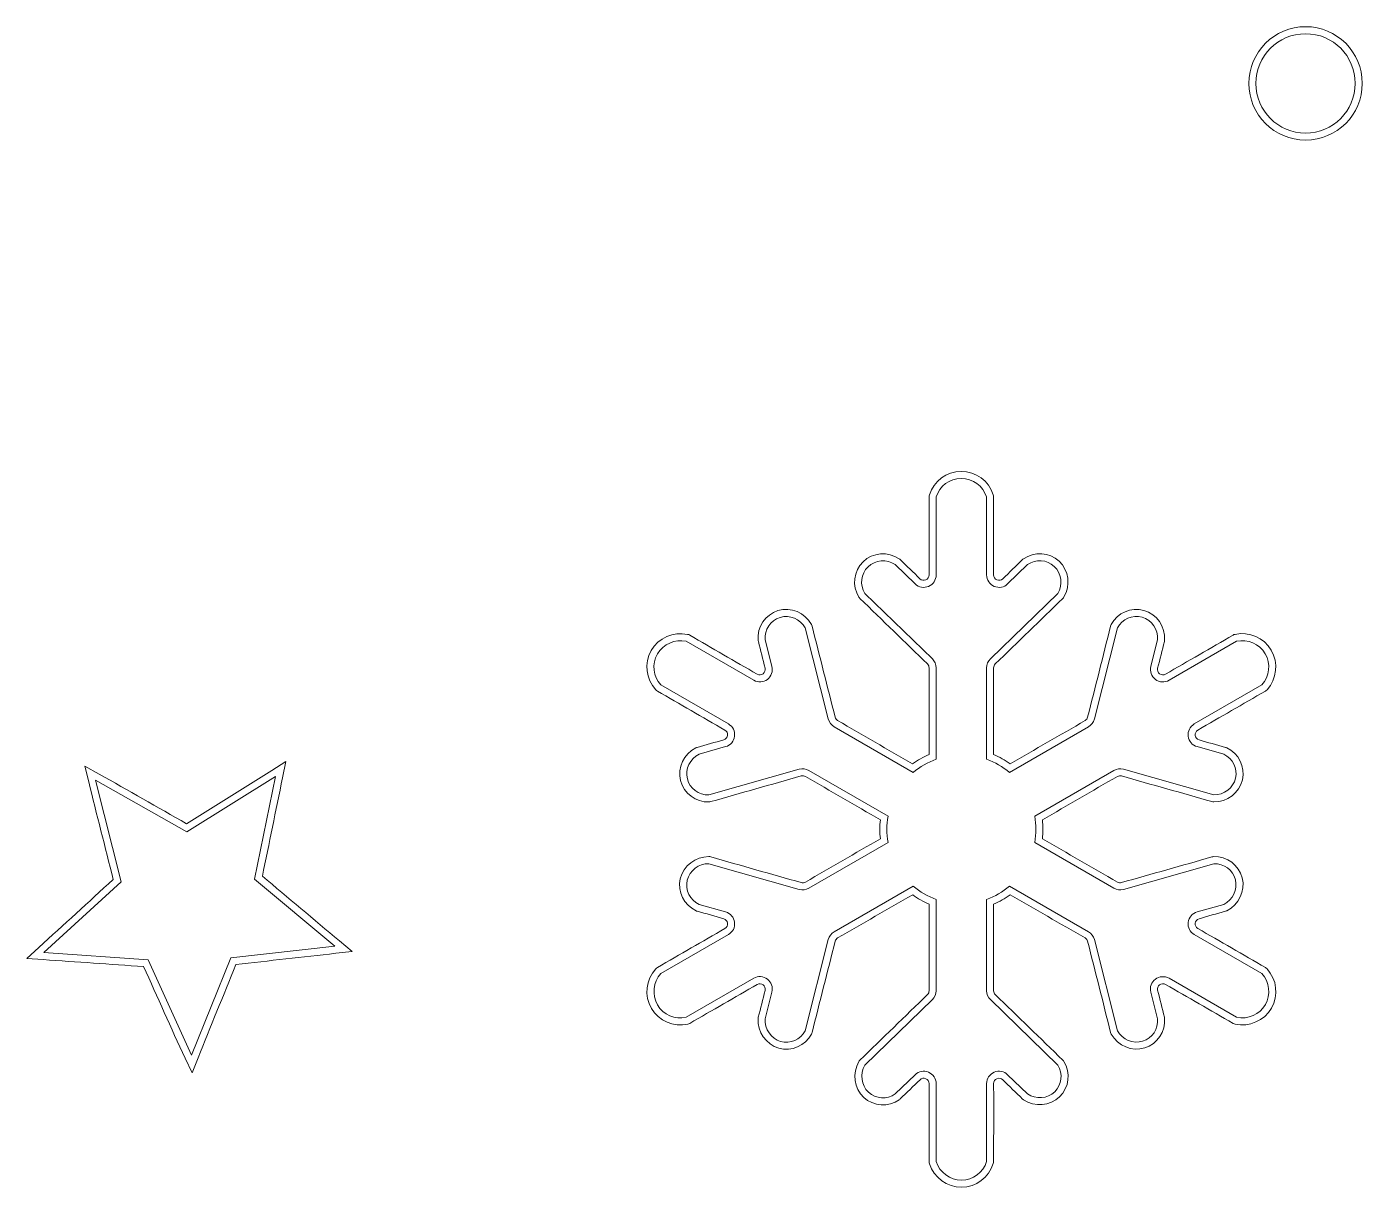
# Model space of a CAD drawing. Header units: centimetres. Extents: x -6.8 to 6.8, y -12 to 12.
# Drawn here: x -4.112 to -1.555, y -3.323 to -1.101 of the extents above; entities that cross this region are included whole.
import ezdxf

# ---------------------------------------------------------------- set-up
doc = ezdxf.new("R2010")
doc.units = ezdxf.units.CM
doc.header["$MEASUREMENT"] = 0
doc.layers.add('layer 1', color=7, linetype='Continuous')

msp = doc.modelspace()

# ---------------------------------------------------------------- linework, layer by layer
at = {"layer": 'layer 1', "color": 250, "lineweight": 9}
for points, knots in [([(-1.55514, -1.20949), (-1.55514, -1.26944), (-1.60377, -1.31807), (-1.66372, -1.31807), (-1.66372, -1.31807), (-1.72369, -1.31807), (-1.7723, -1.26944), (-1.7723, -1.20949), (-1.7723, -1.20949), (-1.7723, -1.14952), (-1.72369, -1.10091), (-1.66372, -1.10091), (-1.66372, -1.10091), (-1.60376, -1.10091), (-1.55514, -1.14952), (-1.55514, -1.20949)], [0, 0, 0, 0, 0.2, 0.2, 0.2, 0.2, 0.4, 0.4, 0.4, 0.4, 0.6, 0.6, 0.6, 0.6, 1, 1, 1, 1]), ([(-2.41595, -2.51258), (-2.40621, -2.50532), (-2.39565, -2.49923), (-2.3845, -2.49442), (-2.3845, -2.49442), (-2.3845, -2.43914), (-2.3845, -2.38385), (-2.3845, -2.32857), (-2.3845, -2.32857), (-2.3845, -2.3258), (-2.38561, -2.32316), (-2.38761, -2.32122), (-2.38761, -2.32122), (-2.43073, -2.27947), (-2.4738, -2.23762), (-2.51682, -2.19573), (-2.51682, -2.19573), (-2.51682, -2.19573), (-2.51797, -2.19461), (-2.51797, -2.19461), (-2.51797, -2.19461), (-2.51797, -2.19461), (-2.51882, -2.19324), (-2.51882, -2.19324), (-2.51882, -2.19324), (-2.53245, -2.17159), (-2.52912, -2.14333), (-2.51081, -2.12545), (-2.51081, -2.12545), (-2.49247, -2.10753), (-2.46313, -2.10561), (-2.44192, -2.11963), (-2.44192, -2.11963), (-2.44192, -2.11963), (-2.44077, -2.12037), (-2.44077, -2.12037), (-2.44077, -2.12037), (-2.44077, -2.12037), (-2.4399, -2.12124), (-2.4399, -2.12124), (-2.4399, -2.12124), (-2.42725, -2.1336), (-2.41426, -2.1458), (-2.40194, -2.15812), (-2.40194, -2.15812), (-2.39899, -2.16097), (-2.39455, -2.16181), (-2.39076, -2.16019), (-2.39076, -2.16019), (-2.38698, -2.15855), (-2.38449, -2.15498), (-2.3845, -2.15084), (-2.3845, -2.15084), (-2.38471, -2.10107), (-2.3845, -2.05126), (-2.3845, -2.00148), (-2.3845, -2.00148), (-2.3845, -2.00148), (-2.3845, -1.99943), (-2.3845, -1.99943), (-2.3845, -1.99943), (-2.3845, -1.99943), (-2.3839, -1.99747), (-2.3839, -1.99747), (-2.3839, -1.99747), (-2.37561, -1.97082), (-2.35103, -1.95257), (-2.32311, -1.95239), (-2.32311, -1.95239), (-2.29513, -1.95222), (-2.27014, -1.9708), (-2.26156, -1.99732), (-2.26156, -1.99732), (-2.26156, -1.99732), (-2.2609, -1.99935), (-2.2609, -1.99935), (-2.2609, -1.99935), (-2.2609, -1.99935), (-2.2609, -2.00148), (-2.2609, -2.00148), (-2.2609, -2.00148), (-2.2609, -2.05124), (-2.26098, -2.101), (-2.2609, -2.15073), (-2.2609, -2.15073), (-2.26088, -2.15488), (-2.25838, -2.15859), (-2.25456, -2.1602), (-2.25456, -2.1602), (-2.25078, -2.16178), (-2.24646, -2.16108), (-2.24351, -2.15819), (-2.24351, -2.15819), (-2.23089, -2.14583), (-2.21818, -2.13364), (-2.20554, -2.12129), (-2.20554, -2.12129), (-2.20554, -2.12129), (-2.20477, -2.12051), (-2.20477, -2.12051), (-2.20477, -2.12051), (-2.20477, -2.12051), (-2.20381, -2.11985), (-2.20381, -2.11985), (-2.20381, -2.11985), (-2.18295, -2.1052), (-2.15439, -2.1071), (-2.13568, -2.1244), (-2.13568, -2.1244), (-2.11681, -2.14184), (-2.11341, -2.17097), (-2.12636, -2.19292), (-2.12636, -2.19292), (-2.12636, -2.19292), (-2.12728, -2.19447), (-2.12728, -2.19447), (-2.12728, -2.19447), (-2.12728, -2.19447), (-2.12856, -2.19573), (-2.12856, -2.19573), (-2.12856, -2.19573), (-2.17159, -2.23762), (-2.21471, -2.27939), (-2.25778, -2.32121), (-2.25778, -2.32121), (-2.25978, -2.32314), (-2.2609, -2.3258), (-2.2609, -2.32857), (-2.2609, -2.32857), (-2.2609, -2.38385), (-2.2609, -2.43914), (-2.2609, -2.49442), (-2.2609, -2.49442), (-2.24974, -2.49923), (-2.23919, -2.50532), (-2.22944, -2.51258), (-2.22944, -2.51258), (-2.18157, -2.48493), (-2.13371, -2.45725), (-2.08581, -2.42965), (-2.08581, -2.42965), (-2.0834, -2.42826), (-2.08169, -2.42599), (-2.08101, -2.4233), (-2.08101, -2.4233), (-2.0664, -2.36507), (-2.05156, -2.30691), (-2.03695, -2.24868), (-2.03695, -2.24868), (-2.03695, -2.24868), (-2.03656, -2.2471), (-2.03656, -2.2471), (-2.03656, -2.2471), (-2.03656, -2.2471), (-2.03579, -2.24566), (-2.03579, -2.24566), (-2.03579, -2.24566), (-2.02384, -2.22303), (-1.99772, -2.21179), (-1.97308, -2.21869), (-1.97308, -2.21869), (-1.94849, -2.22558), (-1.93204, -2.25019), (-1.93356, -2.27546), (-1.93356, -2.27546), (-1.93356, -2.27546), (-1.93365, -2.27682), (-1.93365, -2.27682), (-1.93365, -2.27682), (-1.93365, -2.27682), (-1.93396, -2.278), (-1.93396, -2.278), (-1.93396, -2.278), (-1.93832, -2.2951), (-1.9426, -2.31224), (-1.94691, -2.32936), (-1.94691, -2.32936), (-1.94791, -2.33336), (-1.94638, -2.33756), (-1.9431, -2.34003), (-1.9431, -2.34003), (-1.93981, -2.3425), (-1.93547, -2.34287), (-1.93189, -2.34079), (-1.93189, -2.34079), (-1.88886, -2.31575), (-1.84565, -2.29106), (-1.80257, -2.26612), (-1.80257, -2.26612), (-1.80257, -2.26612), (-1.80079, -2.26508), (-1.80079, -2.26508), (-1.80079, -2.26508), (-1.80079, -2.26508), (-1.79879, -2.26464), (-1.79879, -2.26464), (-1.79879, -2.26464), (-1.77161, -2.25848), (-1.74344, -2.27069), (-1.72935, -2.29473), (-1.72935, -2.29473), (-1.71522, -2.31886), (-1.71881, -2.34978), (-1.73746, -2.37049), (-1.73746, -2.37049), (-1.73746, -2.37049), (-1.73887, -2.37207), (-1.73887, -2.37207), (-1.73887, -2.37207), (-1.73887, -2.37207), (-1.74073, -2.37314), (-1.74073, -2.37314), (-1.74073, -2.37314), (-1.78379, -2.39808), (-1.82697, -2.42284), (-1.86999, -2.44778), (-1.86999, -2.44778), (-1.87357, -2.44987), (-1.87557, -2.45387), (-1.87504, -2.45799), (-1.87504, -2.45799), (-1.87452, -2.46209), (-1.87175, -2.46543), (-1.86775, -2.46655), (-1.86775, -2.46655), (-1.85074, -2.47133), (-1.83384, -2.47624), (-1.81685, -2.48099), (-1.81685, -2.48099), (-1.81685, -2.48099), (-1.81578, -2.48129), (-1.81578, -2.48129), (-1.81578, -2.48129), (-1.81578, -2.48129), (-1.81471, -2.48178), (-1.81471, -2.48178), (-1.81471, -2.48178), (-1.79161, -2.49252), (-1.77898, -2.51819), (-1.7846, -2.54303), (-1.7846, -2.54303), (-1.79026, -2.5681), (-1.81379, -2.58563), (-1.83929, -2.58538), (-1.83929, -2.58538), (-1.83929, -2.58538), (-1.84116, -2.58536), (-1.84116, -2.58536), (-1.84116, -2.58536), (-1.84116, -2.58536), (-1.84289, -2.58485), (-1.84289, -2.58485), (-1.84289, -2.58485), (-1.90058, -2.56829), (-1.95841, -2.55219), (-2.0161, -2.53572), (-2.0161, -2.53572), (-2.01878, -2.53495), (-2.02164, -2.53533), (-2.02403, -2.5367), (-2.02403, -2.5367), (-2.07194, -2.56429), (-2.11978, -2.59197), (-2.16763, -2.61962), (-2.16763, -2.61962), (-2.16623, -2.63169), (-2.16623, -2.64387), (-2.16763, -2.65593), (-2.16763, -2.65593), (-2.11978, -2.6836), (-2.07192, -2.71124), (-2.02403, -2.73885), (-2.02403, -2.73885), (-2.02163, -2.74023), (-2.01876, -2.74059), (-2.0161, -2.73982), (-2.0161, -2.73982), (-1.95841, -2.72337), (-1.90062, -2.70727), (-1.84293, -2.69072), (-1.84293, -2.69072), (-1.84293, -2.69072), (-1.84135, -2.69025), (-1.84135, -2.69025), (-1.84135, -2.69025), (-1.84135, -2.69025), (-1.83966, -2.69019), (-1.83966, -2.69019), (-1.83966, -2.69019), (-1.81413, -2.68922), (-1.79129, -2.70627), (-1.78495, -2.73102), (-1.78495, -2.73102), (-1.7786, -2.75586), (-1.79163, -2.78225), (-1.81436, -2.79362), (-1.81436, -2.79362), (-1.81436, -2.79362), (-1.81559, -2.79422), (-1.81559, -2.79422), (-1.81559, -2.79422), (-1.81559, -2.79422), (-1.81677, -2.79453), (-1.81677, -2.79453), (-1.81677, -2.79453), (-1.83379, -2.79932), (-1.85085, -2.8045), (-1.86768, -2.80899), (-1.86768, -2.80899), (-1.87167, -2.81014), (-1.87454, -2.81353), (-1.87504, -2.81763), (-1.87504, -2.81763), (-1.87554, -2.82175), (-1.87368, -2.82567), (-1.87006, -2.82774), (-1.87006, -2.82774), (-1.82691, -2.85256), (-1.7838, -2.87748), (-1.74073, -2.90242), (-1.74073, -2.90242), (-1.74073, -2.90242), (-1.73896, -2.90343), (-1.73896, -2.90343), (-1.73896, -2.90343), (-1.73896, -2.90343), (-1.73756, -2.90494), (-1.73756, -2.90494), (-1.73756, -2.90494), (-1.71864, -2.92544), (-1.71515, -2.95584), (-1.72895, -2.98009), (-1.72895, -2.98009), (-1.74274, -3.00435), (-1.7714, -3.01674), (-1.7986, -3.01097), (-1.7986, -3.01097), (-1.7986, -3.01097), (-1.8007, -3.01053), (-1.8007, -3.01053), (-1.8007, -3.01053), (-1.8007, -3.01053), (-1.80257, -3.00946), (-1.80257, -3.00946), (-1.80257, -3.00946), (-1.84564, -2.98455), (-1.8887, -2.95961), (-1.93182, -2.93481), (-1.93182, -2.93481), (-1.93539, -2.93277), (-1.9399, -2.93308), (-1.94317, -2.93557), (-1.94317, -2.93557), (-1.94644, -2.93805), (-1.94796, -2.94212), (-1.94694, -2.94612), (-1.94694, -2.94612), (-1.94252, -2.96323), (-1.93835, -2.98035), (-1.93398, -2.99748), (-1.93398, -2.99748), (-1.93398, -2.99748), (-1.93369, -2.99855), (-1.93369, -2.99855), (-1.93369, -2.99855), (-1.93369, -2.99855), (-1.93359, -2.99971), (-1.93359, -2.99971), (-1.93359, -2.99971), (-1.93135, -3.02509), (-1.94728, -3.04885), (-1.97161, -3.05642), (-1.97161, -3.05642), (-1.99615, -3.06404), (-2.02307, -3.05242), (-2.03561, -3.03024), (-2.03561, -3.03024), (-2.03561, -3.03024), (-2.0365, -3.02864), (-2.0365, -3.02864), (-2.0365, -3.02864), (-2.0365, -3.02864), (-2.03695, -3.02688), (-2.03695, -3.02688), (-2.03695, -3.02688), (-2.05156, -2.96866), (-2.06637, -2.91048), (-2.08101, -2.85227), (-2.08101, -2.85227), (-2.08169, -2.84957), (-2.08343, -2.8473), (-2.08584, -2.8459), (-2.08584, -2.8459), (-2.13368, -2.81823), (-2.18159, -2.79063), (-2.22945, -2.76299), (-2.22945, -2.76299), (-2.23919, -2.77023), (-2.24975, -2.77632), (-2.2609, -2.78113), (-2.2609, -2.78113), (-2.2609, -2.83641), (-2.2609, -2.8917), (-2.2609, -2.94698), (-2.2609, -2.94698), (-2.2609, -2.94975), (-2.25978, -2.95241), (-2.25778, -2.95434), (-2.25778, -2.95434), (-2.21471, -2.99617), (-2.17159, -3.03794), (-2.12856, -3.07983), (-2.12856, -3.07983), (-2.12856, -3.07983), (-2.12742, -3.08095), (-2.12742, -3.08095), (-2.12742, -3.08095), (-2.12742, -3.08095), (-2.12657, -3.08231), (-2.12657, -3.08231), (-2.12657, -3.08231), (-2.11293, -3.10398), (-2.1163, -3.1322), (-2.13459, -3.15009), (-2.13459, -3.15009), (-2.15292, -3.16802), (-2.18228, -3.16993), (-2.20348, -3.15591), (-2.20348, -3.15591), (-2.20348, -3.15591), (-2.20463, -3.15517), (-2.20463, -3.15517), (-2.20463, -3.15517), (-2.20463, -3.15517), (-2.20548, -3.1543), (-2.20548, -3.1543), (-2.20548, -3.1543), (-2.21814, -3.14196), (-2.23114, -3.12977), (-2.24344, -3.11745), (-2.24344, -3.11745), (-2.24642, -3.11459), (-2.25085, -3.11376), (-2.25464, -3.11538), (-2.25464, -3.11538), (-2.25844, -3.117), (-2.26091, -3.12057), (-2.2609, -3.12472), (-2.2609, -3.12472), (-2.26076, -3.1745), (-2.2609, -3.22428), (-2.2609, -3.27406), (-2.2609, -3.27406), (-2.2609, -3.27406), (-2.2609, -3.27611), (-2.2609, -3.27611), (-2.2609, -3.27611), (-2.2609, -3.27611), (-2.26151, -3.27806), (-2.26151, -3.27806), (-2.26151, -3.27806), (-2.26979, -3.30475), (-2.29436, -3.32297), (-2.3223, -3.32315), (-2.3223, -3.32315), (-2.35027, -3.32333), (-2.37524, -3.30475), (-2.38384, -3.27823), (-2.38384, -3.27823), (-2.38384, -3.27823), (-2.3845, -3.27619), (-2.3845, -3.27619), (-2.3845, -3.27619), (-2.3845, -3.27619), (-2.3845, -3.27406), (-2.3845, -3.27406), (-2.3845, -3.27406), (-2.3845, -3.22431), (-2.38445, -3.17454), (-2.3845, -3.1248), (-2.3845, -3.1248), (-2.38452, -3.12067), (-2.38702, -3.11695), (-2.39083, -3.11534), (-2.39083, -3.11534), (-2.39461, -3.11375), (-2.39892, -3.11449), (-2.40188, -3.11738), (-2.40188, -3.11738), (-2.41449, -3.12973), (-2.42722, -3.14191), (-2.43986, -3.15425), (-2.43986, -3.15425), (-2.43986, -3.15425), (-2.44063, -3.15502), (-2.44063, -3.15502), (-2.44063, -3.15502), (-2.44063, -3.15502), (-2.44159, -3.15569), (-2.44159, -3.15569), (-2.44159, -3.15569), (-2.46245, -3.17035), (-2.49099, -3.16845), (-2.50972, -3.15114), (-2.50972, -3.15114), (-2.52858, -3.1337), (-2.53198, -3.10458), (-2.51902, -3.08264), (-2.51902, -3.08264), (-2.51902, -3.08264), (-2.51811, -3.08108), (-2.51811, -3.08108), (-2.51811, -3.08108), (-2.51811, -3.08108), (-2.51682, -3.07983), (-2.51682, -3.07983), (-2.51682, -3.07983), (-2.4738, -3.03794), (-2.43073, -2.9961), (-2.38761, -2.95433), (-2.38761, -2.95433), (-2.38561, -2.9524), (-2.3845, -2.94975), (-2.3845, -2.94698), (-2.3845, -2.94698), (-2.3845, -2.8917), (-2.3845, -2.83641), (-2.3845, -2.78113), (-2.3845, -2.78113), (-2.39565, -2.77632), (-2.4062, -2.77023), (-2.41594, -2.76299), (-2.41594, -2.76299), (-2.4638, -2.79063), (-2.51172, -2.81819), (-2.55955, -2.84588), (-2.55955, -2.84588), (-2.56194, -2.84727), (-2.56371, -2.84957), (-2.56439, -2.85227), (-2.56439, -2.85227), (-2.57903, -2.91048), (-2.59382, -2.96866), (-2.60844, -3.02688), (-2.60844, -3.02688), (-2.60844, -3.02688), (-2.60883, -3.02845), (-2.60883, -3.02845), (-2.60883, -3.02845), (-2.60883, -3.02845), (-2.6096, -3.0299), (-2.6096, -3.0299), (-2.6096, -3.0299), (-2.62156, -3.05253), (-2.64768, -3.06375), (-2.67232, -3.05685), (-2.67232, -3.05685), (-2.6969, -3.04996), (-2.71334, -3.02532), (-2.71181, -3.00009), (-2.71181, -3.00009), (-2.71181, -3.00009), (-2.71173, -2.99872), (-2.71173, -2.99872), (-2.71173, -2.99872), (-2.71173, -2.99872), (-2.71142, -2.99755), (-2.71142, -2.99755), (-2.71142, -2.99755), (-2.70705, -2.98044), (-2.70276, -2.96331), (-2.69846, -2.94623), (-2.69846, -2.94623), (-2.69746, -2.94221), (-2.69898, -2.93801), (-2.70229, -2.93551), (-2.70229, -2.93551), (-2.70557, -2.93305), (-2.70993, -2.9327), (-2.7135, -2.93477), (-2.7135, -2.93477), (-2.75652, -2.9598), (-2.79974, -2.98454), (-2.84283, -3.00945), (-2.84283, -3.00945), (-2.84283, -3.00945), (-2.84462, -3.01049), (-2.84462, -3.01049), (-2.84462, -3.01049), (-2.84462, -3.01049), (-2.84661, -3.01093), (-2.84661, -3.01093), (-2.84661, -3.01093), (-2.87381, -3.01709), (-2.90196, -3.00485), (-2.91605, -2.98082), (-2.91605, -2.98082), (-2.93019, -2.95668), (-2.92659, -2.92575), (-2.90793, -2.90505), (-2.90793, -2.90505), (-2.90793, -2.90505), (-2.9065, -2.90347), (-2.9065, -2.90347), (-2.9065, -2.90347), (-2.9065, -2.90347), (-2.90466, -2.90242), (-2.90466, -2.90242), (-2.90466, -2.90242), (-2.8616, -2.87748), (-2.81844, -2.8527), (-2.77538, -2.82778), (-2.77538, -2.82778), (-2.7718, -2.8257), (-2.76983, -2.82166), (-2.77036, -2.81757), (-2.77036, -2.81757), (-2.77087, -2.81349), (-2.77361, -2.81014), (-2.77761, -2.80903), (-2.77761, -2.80903), (-2.79463, -2.80427), (-2.81153, -2.79934), (-2.82854, -2.79456), (-2.82854, -2.79456), (-2.82854, -2.79456), (-2.82961, -2.79428), (-2.82961, -2.79428), (-2.82961, -2.79428), (-2.82961, -2.79428), (-2.83067, -2.79379), (-2.83067, -2.79379), (-2.83067, -2.79379), (-2.85379, -2.78304), (-2.86641, -2.75736), (-2.86079, -2.73253), (-2.86079, -2.73253), (-2.85513, -2.70744), (-2.83161, -2.68992), (-2.80612, -2.69018), (-2.80612, -2.69018), (-2.80612, -2.69018), (-2.80424, -2.69019), (-2.80424, -2.69019), (-2.80424, -2.69019), (-2.80424, -2.69019), (-2.80251, -2.69071), (-2.80251, -2.69071), (-2.80251, -2.69071), (-2.74483, -2.70725), (-2.68701, -2.72338), (-2.6293, -2.73982), (-2.6293, -2.73982), (-2.62665, -2.74058), (-2.62377, -2.74024), (-2.6214, -2.73886), (-2.6214, -2.73886), (-2.57355, -2.71117), (-2.52562, -2.6836), (-2.47774, -2.65593), (-2.47774, -2.65593), (-2.47915, -2.64387), (-2.47916, -2.63169), (-2.47774, -2.61962), (-2.47774, -2.61962), (-2.52562, -2.59197), (-2.57349, -2.56432), (-2.62138, -2.53669), (-2.62138, -2.53669), (-2.62376, -2.53531), (-2.62665, -2.53497), (-2.6293, -2.53572), (-2.6293, -2.53572), (-2.68701, -2.55216), (-2.7448, -2.56829), (-2.80247, -2.58484), (-2.80247, -2.58484), (-2.80247, -2.58484), (-2.80405, -2.58531), (-2.80405, -2.58531), (-2.80405, -2.58531), (-2.80405, -2.58531), (-2.80574, -2.58536), (-2.80574, -2.58536), (-2.80574, -2.58536), (-2.83127, -2.58634), (-2.85411, -2.56927), (-2.86043, -2.54453), (-2.86043, -2.54453), (-2.86678, -2.51969), (-2.85376, -2.4933), (-2.83103, -2.48194), (-2.83103, -2.48194), (-2.83103, -2.48194), (-2.8298, -2.48133), (-2.8298, -2.48133), (-2.8298, -2.48133), (-2.8298, -2.48133), (-2.82862, -2.48102), (-2.82862, -2.48102), (-2.82862, -2.48102), (-2.81159, -2.47624), (-2.79452, -2.47106), (-2.77773, -2.46658), (-2.77773, -2.46658), (-2.77376, -2.46543), (-2.77084, -2.46203), (-2.77034, -2.45792), (-2.77034, -2.45792), (-2.76984, -2.45383), (-2.77171, -2.44988), (-2.7753, -2.44783), (-2.7753, -2.44783), (-2.81849, -2.42309), (-2.86158, -2.39809), (-2.90466, -2.37314), (-2.90466, -2.37314), (-2.90466, -2.37314), (-2.90643, -2.37213), (-2.90643, -2.37213), (-2.90643, -2.37213), (-2.90643, -2.37213), (-2.90781, -2.37063), (-2.90781, -2.37063), (-2.90781, -2.37063), (-2.92676, -2.35013), (-2.93026, -2.3197), (-2.91646, -2.29544), (-2.91646, -2.29544), (-2.90266, -2.27119), (-2.87397, -2.2588), (-2.84679, -2.2646), (-2.84679, -2.2646), (-2.84679, -2.2646), (-2.84468, -2.26504), (-2.84468, -2.26504), (-2.84468, -2.26504), (-2.84468, -2.26504), (-2.84283, -2.26611), (-2.84283, -2.26611), (-2.84283, -2.26611), (-2.79977, -2.29102), (-2.7567, -2.31594), (-2.71359, -2.34073), (-2.71359, -2.34073), (-2.71001, -2.34277), (-2.70551, -2.34247), (-2.70223, -2.33997), (-2.70223, -2.33997), (-2.69895, -2.33749), (-2.69742, -2.33341), (-2.69845, -2.32941), (-2.69845, -2.32941), (-2.70283, -2.31228), (-2.70703, -2.29519), (-2.71139, -2.27806), (-2.71139, -2.27806), (-2.71139, -2.27806), (-2.71167, -2.277), (-2.71167, -2.277), (-2.71167, -2.277), (-2.71167, -2.277), (-2.71178, -2.27585), (-2.71178, -2.27585), (-2.71178, -2.27585), (-2.71404, -2.25047), (-2.69811, -2.2267), (-2.67378, -2.21914), (-2.67378, -2.21914), (-2.64924, -2.21152), (-2.62231, -2.22312), (-2.60978, -2.24532), (-2.60978, -2.24532), (-2.60978, -2.24532), (-2.60889, -2.24691), (-2.60889, -2.24691), (-2.60889, -2.24691), (-2.60889, -2.24691), (-2.60844, -2.24868), (-2.60844, -2.24868), (-2.60844, -2.24868), (-2.59382, -2.30689), (-2.57906, -2.36507), (-2.56439, -2.42328), (-2.56439, -2.42328), (-2.56371, -2.42596), (-2.56196, -2.42827), (-2.55956, -2.42965), (-2.55956, -2.42965), (-2.51172, -2.45733), (-2.46381, -2.48493), (-2.41595, -2.51258)], [0, 0, 0, 0, 0.0050251, 0.0050251, 0.0050251, 0.0050251, 0.0100503, 0.0100503, 0.0100503, 0.0100503, 0.0150754, 0.0150754, 0.0150754, 0.0150754, 0.0201005, 0.0201005, 0.0201005, 0.0201005, 0.0251256, 0.0251256, 0.0251256, 0.0251256, 0.0301508, 0.0301508, 0.0301508, 0.0301508, 0.0351759, 0.0351759, 0.0351759, 0.0351759, 0.040201, 0.040201, 0.040201, 0.040201, 0.0452261, 0.0452261, 0.0452261, 0.0452261, 0.0502513, 0.0502513, 0.0502513, 0.0502513, 0.0552764, 0.0552764, 0.0552764, 0.0552764, 0.0603015, 0.0603015, 0.0603015, 0.0603015, 0.0653266, 0.0653266, 0.0653266, 0.0653266, 0.0703518, 0.0703518, 0.0703518, 0.0703518, 0.0753769, 0.0753769, 0.0753769, 0.0753769, 0.080402, 0.080402, 0.080402, 0.080402, 0.0854271, 0.0854271, 0.0854271, 0.0854271, 0.0904523, 0.0904523, 0.0904523, 0.0904523, 0.0954774, 0.0954774, 0.0954774, 0.0954774, 0.1005025, 0.1005025, 0.1005025, 0.1005025, 0.1055276, 0.1055276, 0.1055276, 0.1055276, 0.1105528, 0.1105528, 0.1105528, 0.1105528, 0.1155779, 0.1155779, 0.1155779, 0.1155779, 0.120603, 0.120603, 0.120603, 0.120603, 0.1256281, 0.1256281, 0.1256281, 0.1256281, 0.1306533, 0.1306533, 0.1306533, 0.1306533, 0.1356784, 0.1356784, 0.1356784, 0.1356784, 0.1407035, 0.1407035, 0.1407035, 0.1407035, 0.1457286, 0.1457286, 0.1457286, 0.1457286, 0.1507538, 0.1507538, 0.1507538, 0.1507538, 0.1557789, 0.1557789, 0.1557789, 0.1557789, 0.160804, 0.160804, 0.160804, 0.160804, 0.1658291, 0.1658291, 0.1658291, 0.1658291, 0.1708543, 0.1708543, 0.1708543, 0.1708543, 0.1758794, 0.1758794, 0.1758794, 0.1758794, 0.1809045, 0.1809045, 0.1809045, 0.1809045, 0.1859296, 0.1859296, 0.1859296, 0.1859296, 0.1909548, 0.1909548, 0.1909548, 0.1909548, 0.1959799, 0.1959799, 0.1959799, 0.1959799, 0.201005, 0.201005, 0.201005, 0.201005, 0.2060302, 0.2060302, 0.2060302, 0.2060302, 0.2110553, 0.2110553, 0.2110553, 0.2110553, 0.2160804, 0.2160804, 0.2160804, 0.2160804, 0.2211055, 0.2211055, 0.2211055, 0.2211055, 0.2261307, 0.2261307, 0.2261307, 0.2261307, 0.2311558, 0.2311558, 0.2311558, 0.2311558, 0.2361809, 0.2361809, 0.2361809, 0.2361809, 0.241206, 0.241206, 0.241206, 0.241206, 0.2462312, 0.2462312, 0.2462312, 0.2462312, 0.2512563, 0.2512563, 0.2512563, 0.2512563, 0.2562814, 0.2562814, 0.2562814, 0.2562814, 0.2613065, 0.2613065, 0.2613065, 0.2613065, 0.2663317, 0.2663317, 0.2663317, 0.2663317, 0.2713568, 0.2713568, 0.2713568, 0.2713568, 0.2763819, 0.2763819, 0.2763819, 0.2763819, 0.281407, 0.281407, 0.281407, 0.281407, 0.2864322, 0.2864322, 0.2864322, 0.2864322, 0.2914573, 0.2914573, 0.2914573, 0.2914573, 0.2964824, 0.2964824, 0.2964824, 0.2964824, 0.3015075, 0.3015075, 0.3015075, 0.3015075, 0.3065327, 0.3065327, 0.3065327, 0.3065327, 0.3115578, 0.3115578, 0.3115578, 0.3115578, 0.3165829, 0.3165829, 0.3165829, 0.3165829, 0.321608, 0.321608, 0.321608, 0.321608, 0.3266332, 0.3266332, 0.3266332, 0.3266332, 0.3316583, 0.3316583, 0.3316583, 0.3316583, 0.3366834, 0.3366834, 0.3366834, 0.3366834, 0.3417085, 0.3417085, 0.3417085, 0.3417085, 0.3467337, 0.3467337, 0.3467337, 0.3467337, 0.3517588, 0.3517588, 0.3517588, 0.3517588, 0.3567839, 0.3567839, 0.3567839, 0.3567839, 0.361809, 0.361809, 0.361809, 0.361809, 0.3668342, 0.3668342, 0.3668342, 0.3668342, 0.3718593, 0.3718593, 0.3718593, 0.3718593, 0.3768844, 0.3768844, 0.3768844, 0.3768844, 0.3819095, 0.3819095, 0.3819095, 0.3819095, 0.3869347, 0.3869347, 0.3869347, 0.3869347, 0.3919598, 0.3919598, 0.3919598, 0.3919598, 0.3969849, 0.3969849, 0.3969849, 0.3969849, 0.4020101, 0.4020101, 0.4020101, 0.4020101, 0.4070352, 0.4070352, 0.4070352, 0.4070352, 0.4120603, 0.4120603, 0.4120603, 0.4120603, 0.4170854, 0.4170854, 0.4170854, 0.4170854, 0.4221106, 0.4221106, 0.4221106, 0.4221106, 0.4271357, 0.4271357, 0.4271357, 0.4271357, 0.4321608, 0.4321608, 0.4321608, 0.4321608, 0.4371859, 0.4371859, 0.4371859, 0.4371859, 0.4422111, 0.4422111, 0.4422111, 0.4422111, 0.4472362, 0.4472362, 0.4472362, 0.4472362, 0.4522613, 0.4522613, 0.4522613, 0.4522613, 0.4572864, 0.4572864, 0.4572864, 0.4572864, 0.4623116, 0.4623116, 0.4623116, 0.4623116, 0.4673367, 0.4673367, 0.4673367, 0.4673367, 0.4723618, 0.4723618, 0.4723618, 0.4723618, 0.4773869, 0.4773869, 0.4773869, 0.4773869, 0.4824121, 0.4824121, 0.4824121, 0.4824121, 0.4874372, 0.4874372, 0.4874372, 0.4874372, 0.4924623, 0.4924623, 0.4924623, 0.4924623, 0.4974874, 0.4974874, 0.4974874, 0.4974874, 0.5025126, 0.5025126, 0.5025126, 0.5025126, 0.5075377, 0.5075377, 0.5075377, 0.5075377, 0.5125628, 0.5125628, 0.5125628, 0.5125628, 0.5175879, 0.5175879, 0.5175879, 0.5175879, 0.5226131, 0.5226131, 0.5226131, 0.5226131, 0.5276382, 0.5276382, 0.5276382, 0.5276382, 0.5326633, 0.5326633, 0.5326633, 0.5326633, 0.5376884, 0.5376884, 0.5376884, 0.5376884, 0.5427136, 0.5427136, 0.5427136, 0.5427136, 0.5477387, 0.5477387, 0.5477387, 0.5477387, 0.5527638, 0.5527638, 0.5527638, 0.5527638, 0.5577889, 0.5577889, 0.5577889, 0.5577889, 0.5628141, 0.5628141, 0.5628141, 0.5628141, 0.5678392, 0.5678392, 0.5678392, 0.5678392, 0.5728643, 0.5728643, 0.5728643, 0.5728643, 0.5778894, 0.5778894, 0.5778894, 0.5778894, 0.5829146, 0.5829146, 0.5829146, 0.5829146, 0.5879397, 0.5879397, 0.5879397, 0.5879397, 0.5929648, 0.5929648, 0.5929648, 0.5929648, 0.5979899, 0.5979899, 0.5979899, 0.5979899, 0.6030151, 0.6030151, 0.6030151, 0.6030151, 0.6080402, 0.6080402, 0.6080402, 0.6080402, 0.6130653, 0.6130653, 0.6130653, 0.6130653, 0.6180905, 0.6180905, 0.6180905, 0.6180905, 0.6231156, 0.6231156, 0.6231156, 0.6231156, 0.6281407, 0.6281407, 0.6281407, 0.6281407, 0.6331658, 0.6331658, 0.6331658, 0.6331658, 0.638191, 0.638191, 0.638191, 0.638191, 0.6432161, 0.6432161, 0.6432161, 0.6432161, 0.6482412, 0.6482412, 0.6482412, 0.6482412, 0.6532663, 0.6532663, 0.6532663, 0.6532663, 0.6582915, 0.6582915, 0.6582915, 0.6582915, 0.6633166, 0.6633166, 0.6633166, 0.6633166, 0.6683417, 0.6683417, 0.6683417, 0.6683417, 0.6733668, 0.6733668, 0.6733668, 0.6733668, 0.678392, 0.678392, 0.678392, 0.678392, 0.6834171, 0.6834171, 0.6834171, 0.6834171, 0.6884422, 0.6884422, 0.6884422, 0.6884422, 0.6934673, 0.6934673, 0.6934673, 0.6934673, 0.6984925, 0.6984925, 0.6984925, 0.6984925, 0.7035176, 0.7035176, 0.7035176, 0.7035176, 0.7085427, 0.7085427, 0.7085427, 0.7085427, 0.7135678, 0.7135678, 0.7135678, 0.7135678, 0.718593, 0.718593, 0.718593, 0.718593, 0.7236181, 0.7236181, 0.7236181, 0.7236181, 0.7286432, 0.7286432, 0.7286432, 0.7286432, 0.7336683, 0.7336683, 0.7336683, 0.7336683, 0.7386935, 0.7386935, 0.7386935, 0.7386935, 0.7437186, 0.7437186, 0.7437186, 0.7437186, 0.7487437, 0.7487437, 0.7487437, 0.7487437, 0.7537688, 0.7537688, 0.7537688, 0.7537688, 0.758794, 0.758794, 0.758794, 0.758794, 0.7638191, 0.7638191, 0.7638191, 0.7638191, 0.7688442, 0.7688442, 0.7688442, 0.7688442, 0.7738693, 0.7738693, 0.7738693, 0.7738693, 0.7788945, 0.7788945, 0.7788945, 0.7788945, 0.7839196, 0.7839196, 0.7839196, 0.7839196, 0.7889447, 0.7889447, 0.7889447, 0.7889447, 0.7939698, 0.7939698, 0.7939698, 0.7939698, 0.798995, 0.798995, 0.798995, 0.798995, 0.8040201, 0.8040201, 0.8040201, 0.8040201, 0.8090452, 0.8090452, 0.8090452, 0.8090452, 0.8140704, 0.8140704, 0.8140704, 0.8140704, 0.8190955, 0.8190955, 0.8190955, 0.8190955, 0.8241206, 0.8241206, 0.8241206, 0.8241206, 0.8291457, 0.8291457, 0.8291457, 0.8291457, 0.8341709, 0.8341709, 0.8341709, 0.8341709, 0.839196, 0.839196, 0.839196, 0.839196, 0.8442211, 0.8442211, 0.8442211, 0.8442211, 0.8492462, 0.8492462, 0.8492462, 0.8492462, 0.8542714, 0.8542714, 0.8542714, 0.8542714, 0.8592965, 0.8592965, 0.8592965, 0.8592965, 0.8643216, 0.8643216, 0.8643216, 0.8643216, 0.8693467, 0.8693467, 0.8693467, 0.8693467, 0.8743719, 0.8743719, 0.8743719, 0.8743719, 0.879397, 0.879397, 0.879397, 0.879397, 0.8844221, 0.8844221, 0.8844221, 0.8844221, 0.8894472, 0.8894472, 0.8894472, 0.8894472, 0.8944724, 0.8944724, 0.8944724, 0.8944724, 0.8994975, 0.8994975, 0.8994975, 0.8994975, 0.9045226, 0.9045226, 0.9045226, 0.9045226, 0.9095477, 0.9095477, 0.9095477, 0.9095477, 0.9145729, 0.9145729, 0.9145729, 0.9145729, 0.919598, 0.919598, 0.919598, 0.919598, 0.9246231, 0.9246231, 0.9246231, 0.9246231, 0.9296482, 0.9296482, 0.9296482, 0.9296482, 0.9346734, 0.9346734, 0.9346734, 0.9346734, 0.9396985, 0.9396985, 0.9396985, 0.9396985, 0.9447236, 0.9447236, 0.9447236, 0.9447236, 0.9497487, 0.9497487, 0.9497487, 0.9497487, 0.9547739, 0.9547739, 0.9547739, 0.9547739, 0.959799, 0.959799, 0.959799, 0.959799, 0.9648241, 0.9648241, 0.9648241, 0.9648241, 0.9698492, 0.9698492, 0.9698492, 0.9698492, 0.9748744, 0.9748744, 0.9748744, 0.9748744, 0.9798995, 0.9798995, 0.9798995, 0.9798995, 0.9849246, 0.9849246, 0.9849246, 0.9849246, 0.9899497, 0.9899497, 0.9899497, 0.9899497, 1, 1, 1, 1]), ([(-3.88828, -2.90059), (-3.95236, -2.89624), (-4.0164, -2.8917), (-4.08047, -2.88737), (-4.08047, -2.88737), (-4.08047, -2.88737), (-4.1121, -2.88523), (-4.1121, -2.88523), (-4.1121, -2.88523), (-4.1121, -2.88523), (-4.08865, -2.86391), (-4.08865, -2.86391), (-4.08865, -2.86391), (-4.04119, -2.82065), (-3.99394, -2.77718), (-3.94644, -2.73396), (-3.94644, -2.73396), (-3.96193, -2.67163), (-3.97823, -2.6094), (-3.99329, -2.54701), (-3.99329, -2.54701), (-3.99329, -2.54701), (-4.00053, -2.51701), (-4.00053, -2.51701), (-4.00053, -2.51701), (-4.00053, -2.51701), (-3.97358, -2.53204), (-3.97358, -2.53204), (-3.97358, -2.53204), (-3.91753, -2.56331), (-3.86193, -2.59559), (-3.80605, -2.6272), (-3.80605, -2.6272), (-3.75197, -2.59272), (-3.69707, -2.55924), (-3.6428, -2.52499), (-3.6428, -2.52499), (-3.6428, -2.52499), (-3.61582, -2.50773), (-3.61582, -2.50773), (-3.61582, -2.50773), (-3.61582, -2.50773), (-3.62232, -2.53912), (-3.62232, -2.53912), (-3.62232, -2.53912), (-3.63528, -2.60199), (-3.64799, -2.66492), (-3.66097, -2.72779), (-3.66097, -2.72779), (-3.61155, -2.76872), (-3.56265, -2.81035), (-3.51334, -2.85143), (-3.51334, -2.85143), (-3.51334, -2.85143), (-3.48895, -2.87159), (-3.48895, -2.87159), (-3.48895, -2.87159), (-3.48895, -2.87159), (-3.5204, -2.87525), (-3.5204, -2.87525), (-3.5204, -2.87525), (-3.58417, -2.88269), (-3.64806, -2.88947), (-3.71186, -2.89676), (-3.71186, -2.89676), (-3.73574, -2.95634), (-3.76002, -3.01576), (-3.78383, -3.07538), (-3.78383, -3.07538), (-3.78383, -3.07538), (-3.79525, -3.10445), (-3.79525, -3.10445), (-3.79525, -3.10445), (-3.79525, -3.10445), (-3.80861, -3.07618), (-3.80861, -3.07618), (-3.80861, -3.07618), (-3.83598, -3.01828), (-3.86171, -2.959), (-3.88828, -2.90059)], [0, 0, 0, 0, 0.047619, 0.047619, 0.047619, 0.047619, 0.0952381, 0.0952381, 0.0952381, 0.0952381, 0.1428571, 0.1428571, 0.1428571, 0.1428571, 0.1904762, 0.1904762, 0.1904762, 0.1904762, 0.2380952, 0.2380952, 0.2380952, 0.2380952, 0.2857143, 0.2857143, 0.2857143, 0.2857143, 0.3333333, 0.3333333, 0.3333333, 0.3333333, 0.3809524, 0.3809524, 0.3809524, 0.3809524, 0.4285714, 0.4285714, 0.4285714, 0.4285714, 0.4761905, 0.4761905, 0.4761905, 0.4761905, 0.5238095, 0.5238095, 0.5238095, 0.5238095, 0.5714286, 0.5714286, 0.5714286, 0.5714286, 0.6190476, 0.6190476, 0.6190476, 0.6190476, 0.6666667, 0.6666667, 0.6666667, 0.6666667, 0.7142857, 0.7142857, 0.7142857, 0.7142857, 0.7619048, 0.7619048, 0.7619048, 0.7619048, 0.8095238, 0.8095238, 0.8095238, 0.8095238, 0.8571429, 0.8571429, 0.8571429, 0.8571429, 0.9047619, 0.9047619, 0.9047619, 0.9047619, 1, 1, 1, 1])]:
    msp.add_open_spline(points, degree=3, knots=knots, dxfattribs=at)
at = {"layer": 'layer 1', "lineweight": 9}
for points, knots in [([(-1.56865, -1.20949), (-1.56865, -1.15698), (-1.61122, -1.11442), (-1.66372, -1.11442), (-1.66372, -1.11442), (-1.71623, -1.11442), (-1.75879, -1.15698), (-1.75879, -1.20949), (-1.75879, -1.20949), (-1.75879, -1.26198), (-1.71623, -1.30456), (-1.66372, -1.30456), (-1.66372, -1.30456), (-1.61122, -1.30456), (-1.56865, -1.26198), (-1.56865, -1.20949)], [0, 0, 0, 0, 0.2, 0.2, 0.2, 0.2, 0.4, 0.4, 0.4, 0.4, 0.6, 0.6, 0.6, 0.6, 1, 1, 1, 1]), ([(-1.96001, -2.94949), (-1.96001, -2.94949), (-1.94705, -3.0009), (-1.94705, -3.0009), (-1.94705, -3.0009), (-1.94536, -3.02006), (-1.95725, -3.03782), (-1.97562, -3.04352), (-1.97562, -3.04352), (-1.99398, -3.04923), (-2.01439, -3.04034), (-2.02384, -3.02359), (-2.02384, -3.02359), (-2.02384, -3.02359), (-2.06791, -2.84898), (-2.06791, -2.84898), (-2.06791, -2.84898), (-2.06948, -2.84275), (-2.07349, -2.83743), (-2.07907, -2.8342), (-2.07907, -2.8342), (-2.07907, -2.8342), (-2.23064, -2.7467), (-2.23064, -2.7467), (-2.23064, -2.7467), (-2.24361, -2.75766), (-2.25843, -2.76619), (-2.27441, -2.77196), (-2.27441, -2.77196), (-2.27441, -2.77196), (-2.27441, -2.94698), (-2.27441, -2.94698), (-2.27441, -2.94698), (-2.27441, -2.95342), (-2.2718, -2.95956), (-2.26719, -2.96404), (-2.26719, -2.96404), (-2.26719, -2.96404), (-2.13799, -3.08951), (-2.13799, -3.08951), (-2.13799, -3.08951), (-2.12775, -3.10578), (-2.13027, -3.12699), (-2.14403, -3.14043), (-2.14403, -3.14043), (-2.15777, -3.15388), (-2.17999, -3.15525), (-2.19604, -3.14464), (-2.19604, -3.14464), (-2.19604, -3.14464), (-2.23407, -3.10772), (-2.23407, -3.10772), (-2.23407, -3.10772), (-2.24096, -3.10108), (-2.25116, -3.09921), (-2.25994, -3.10296), (-2.25994, -3.10296), (-2.26873, -3.10671), (-2.27443, -3.11519), (-2.27441, -3.12476), (-2.27441, -3.12476), (-2.27441, -3.12476), (-2.27441, -3.27406), (-2.27441, -3.27406), (-2.27441, -3.27406), (-2.28094, -3.29512), (-2.30034, -3.30951), (-2.32238, -3.30964), (-2.32238, -3.30964), (-2.34441, -3.30978), (-2.36419, -3.29504), (-2.37099, -3.27406), (-2.37099, -3.27406), (-2.37099, -3.27406), (-2.37099, -3.12476), (-2.37099, -3.12476), (-2.37099, -3.12476), (-2.37102, -3.11519), (-2.37679, -3.10659), (-2.3856, -3.10289), (-2.3856, -3.10289), (-2.39443, -3.09919), (-2.40448, -3.10104), (-2.41132, -3.10772), (-2.41132, -3.10772), (-2.41132, -3.10772), (-2.44936, -3.14464), (-2.44936, -3.14464), (-2.44936, -3.14464), (-2.4651, -3.15571), (-2.48641, -3.15428), (-2.50054, -3.14123), (-2.50054, -3.14123), (-2.51466, -3.12816), (-2.51717, -3.10606), (-2.50739, -3.08951), (-2.50739, -3.08951), (-2.50739, -3.08951), (-2.37821, -2.96404), (-2.37821, -2.96404), (-2.37821, -2.96404), (-2.37359, -2.95956), (-2.37099, -2.95342), (-2.37099, -2.94698), (-2.37099, -2.94698), (-2.37099, -2.94698), (-2.37099, -2.77196), (-2.37099, -2.77196), (-2.37099, -2.77196), (-2.38696, -2.76619), (-2.40178, -2.75766), (-2.41475, -2.7467), (-2.41475, -2.7467), (-2.41475, -2.7467), (-2.56633, -2.8342), (-2.56633, -2.8342), (-2.56633, -2.8342), (-2.57189, -2.83743), (-2.57592, -2.84275), (-2.57749, -2.84898), (-2.57749, -2.84898), (-2.57749, -2.84898), (-2.62154, -3.02359), (-2.62154, -3.02359), (-2.62154, -3.02359), (-2.63053, -3.0406), (-2.65016, -3.04903), (-2.66868, -3.04384), (-2.66868, -3.04384), (-2.68718, -3.03865), (-2.69949, -3.02009), (-2.69833, -3.0009), (-2.69833, -3.0009), (-2.69833, -3.0009), (-2.68536, -2.94949), (-2.68536, -2.94949), (-2.68536, -2.94949), (-2.68305, -2.94021), (-2.68652, -2.93045), (-2.69418, -2.92471), (-2.69418, -2.92471), (-2.70183, -2.91896), (-2.71203, -2.91829), (-2.72029, -2.9231), (-2.72029, -2.9231), (-2.72029, -2.9231), (-2.8496, -2.99777), (-2.8496, -2.99777), (-2.8496, -2.99777), (-2.87109, -3.00262), (-2.89325, -2.99299), (-2.90439, -2.97399), (-2.90439, -2.97399), (-2.91554, -2.95497), (-2.91265, -2.93046), (-2.89789, -2.9141), (-2.89789, -2.9141), (-2.89789, -2.9141), (-2.76859, -2.83945), (-2.76859, -2.83945), (-2.76859, -2.83945), (-2.76032, -2.83464), (-2.75574, -2.82534), (-2.75696, -2.81586), (-2.75696, -2.81586), (-2.75816, -2.80637), (-2.76478, -2.79857), (-2.77398, -2.79601), (-2.77398, -2.79601), (-2.77398, -2.79601), (-2.82499, -2.78153), (-2.82499, -2.78153), (-2.82499, -2.78153), (-2.84244, -2.77342), (-2.85186, -2.75424), (-2.84761, -2.73549), (-2.84761, -2.73549), (-2.84339, -2.71672), (-2.82549, -2.7035), (-2.80625, -2.70369), (-2.80625, -2.70369), (-2.80625, -2.70369), (-2.633, -2.75282), (-2.633, -2.75282), (-2.633, -2.75282), (-2.62681, -2.75458), (-2.62018, -2.75376), (-2.61463, -2.75055), (-2.61463, -2.75055), (-2.61463, -2.75055), (-2.46304, -2.66304), (-2.46304, -2.66304), (-2.46304, -2.66304), (-2.46604, -2.64633), (-2.46604, -2.62921), (-2.46304, -2.61252), (-2.46304, -2.61252), (-2.46304, -2.61252), (-2.61463, -2.52499), (-2.61463, -2.52499), (-2.61463, -2.52499), (-2.62018, -2.52179), (-2.62681, -2.52097), (-2.633, -2.52273), (-2.633, -2.52273), (-2.633, -2.52273), (-2.80625, -2.57187), (-2.80625, -2.57187), (-2.80625, -2.57187), (-2.82546, -2.5726), (-2.84259, -2.55982), (-2.84734, -2.54118), (-2.84734, -2.54118), (-2.85211, -2.52255), (-2.8422, -2.50262), (-2.82499, -2.49403), (-2.82499, -2.49403), (-2.82499, -2.49403), (-2.77398, -2.47956), (-2.77398, -2.47956), (-2.77398, -2.47956), (-2.76479, -2.4769), (-2.75808, -2.46902), (-2.75693, -2.45953), (-2.75693, -2.45953), (-2.75579, -2.45004), (-2.76028, -2.44086), (-2.76859, -2.4361), (-2.76859, -2.4361), (-2.76859, -2.4361), (-2.89789, -2.36145), (-2.89789, -2.36145), (-2.89789, -2.36145), (-2.91285, -2.34528), (-2.9156, -2.32126), (-2.90472, -2.30212), (-2.90472, -2.30212), (-2.89381, -2.28297), (-2.87115, -2.27321), (-2.8496, -2.27781), (-2.8496, -2.27781), (-2.8496, -2.27781), (-2.72029, -2.35246), (-2.72029, -2.35246), (-2.72029, -2.35246), (-2.71199, -2.3572), (-2.70165, -2.35652), (-2.69405, -2.35073), (-2.69405, -2.35073), (-2.68644, -2.34495), (-2.683, -2.33531), (-2.68536, -2.32606), (-2.68536, -2.32606), (-2.68536, -2.32606), (-2.69833, -2.27465), (-2.69833, -2.27465), (-2.69833, -2.27465), (-2.70003, -2.25549), (-2.68814, -2.23775), (-2.66977, -2.23204), (-2.66977, -2.23204), (-2.6514, -2.22634), (-2.631, -2.23521), (-2.62154, -2.25196), (-2.62154, -2.25196), (-2.62154, -2.25196), (-2.57749, -2.42658), (-2.57749, -2.42658), (-2.57749, -2.42658), (-2.57592, -2.43279), (-2.57189, -2.43814), (-2.56633, -2.44135), (-2.56633, -2.44135), (-2.56633, -2.44135), (-2.41475, -2.52887), (-2.41475, -2.52887), (-2.41475, -2.52887), (-2.40178, -2.5179), (-2.38696, -2.50935), (-2.37099, -2.50361), (-2.37099, -2.50361), (-2.37099, -2.50361), (-2.37099, -2.32857), (-2.37099, -2.32857), (-2.37099, -2.32857), (-2.37099, -2.32214), (-2.37359, -2.316), (-2.37821, -2.31153), (-2.37821, -2.31153), (-2.37821, -2.31153), (-2.50739, -2.18605), (-2.50739, -2.18605), (-2.50739, -2.18605), (-2.51763, -2.16978), (-2.51512, -2.14855), (-2.50137, -2.13511), (-2.50137, -2.13511), (-2.4876, -2.12167), (-2.46541, -2.12029), (-2.44936, -2.1309), (-2.44936, -2.1309), (-2.44936, -2.1309), (-2.41132, -2.16784), (-2.41132, -2.16784), (-2.41132, -2.16784), (-2.40443, -2.17448), (-2.39424, -2.17636), (-2.38545, -2.1726), (-2.38545, -2.1726), (-2.37665, -2.16883), (-2.37095, -2.16035), (-2.37099, -2.15078), (-2.37099, -2.15078), (-2.37099, -2.15078), (-2.37099, -2.00148), (-2.37099, -2.00148), (-2.37099, -2.00148), (-2.36446, -1.98044), (-2.34506, -1.96605), (-2.32302, -1.9659), (-2.32302, -1.9659), (-2.30098, -1.96577), (-2.28119, -1.98052), (-2.27441, -2.00148), (-2.27441, -2.00148), (-2.27441, -2.00148), (-2.27441, -2.15078), (-2.27441, -2.15078), (-2.27441, -2.15078), (-2.27437, -2.16035), (-2.26861, -2.16897), (-2.25978, -2.17265), (-2.25978, -2.17265), (-2.25097, -2.17636), (-2.2409, -2.17453), (-2.23407, -2.16784), (-2.23407, -2.16784), (-2.23407, -2.16784), (-2.19604, -2.1309), (-2.19604, -2.1309), (-2.19604, -2.1309), (-2.1803, -2.11985), (-2.15897, -2.12127), (-2.14486, -2.13432), (-2.14486, -2.13432), (-2.13073, -2.14738), (-2.12823, -2.16949), (-2.13799, -2.18605), (-2.13799, -2.18605), (-2.13799, -2.18605), (-2.26719, -2.31153), (-2.26719, -2.31153), (-2.26719, -2.31153), (-2.2718, -2.316), (-2.27441, -2.32214), (-2.27441, -2.32857), (-2.27441, -2.32857), (-2.27441, -2.32857), (-2.27441, -2.50361), (-2.27441, -2.50361), (-2.27441, -2.50361), (-2.25843, -2.50935), (-2.24361, -2.5179), (-2.23064, -2.52887), (-2.23064, -2.52887), (-2.23064, -2.52887), (-2.07907, -2.44135), (-2.07907, -2.44135), (-2.07907, -2.44135), (-2.07349, -2.43814), (-2.06948, -2.43282), (-2.06791, -2.42658), (-2.06791, -2.42658), (-2.06791, -2.42658), (-2.02384, -2.25196), (-2.02384, -2.25196), (-2.02384, -2.25196), (-2.01486, -2.23496), (-1.99523, -2.22651), (-1.97673, -2.2317), (-1.97673, -2.2317), (-1.95819, -2.2369), (-1.94588, -2.25545), (-1.94705, -2.27465), (-1.94705, -2.27465), (-1.94705, -2.27465), (-1.96001, -2.32606), (-1.96001, -2.32606), (-1.96001, -2.32606), (-1.96234, -2.33533), (-1.95885, -2.34509), (-1.95121, -2.35084), (-1.95121, -2.35084), (-1.94356, -2.35658), (-1.93336, -2.35727), (-1.92509, -2.35246), (-1.92509, -2.35246), (-1.92509, -2.35246), (-1.7958, -2.27781), (-1.7958, -2.27781), (-1.7958, -2.27781), (-1.77431, -2.27294), (-1.75214, -2.28255), (-1.74101, -2.30156), (-1.74101, -2.30156), (-1.72986, -2.32058), (-1.73275, -2.34508), (-1.74749, -2.36145), (-1.74749, -2.36145), (-1.74749, -2.36145), (-1.8768, -2.4361), (-1.8768, -2.4361), (-1.8768, -2.4361), (-1.88507, -2.44093), (-1.88966, -2.45021), (-1.88844, -2.4597), (-1.88844, -2.4597), (-1.88723, -2.46919), (-1.88062, -2.47697), (-1.8714, -2.47956), (-1.8714, -2.47956), (-1.8714, -2.47956), (-1.8204, -2.49403), (-1.8204, -2.49403), (-1.8204, -2.49403), (-1.80296, -2.50214), (-1.79354, -2.5213), (-1.79777, -2.54005), (-1.79777, -2.54005), (-1.80201, -2.55882), (-1.81991, -2.57206), (-1.83915, -2.57187), (-1.83915, -2.57187), (-1.83915, -2.57187), (-2.0124, -2.52273), (-2.0124, -2.52273), (-2.0124, -2.52273), (-2.01858, -2.52097), (-2.02519, -2.52179), (-2.03077, -2.52499), (-2.03077, -2.52499), (-2.03077, -2.52499), (-2.18234, -2.61252), (-2.18234, -2.61252), (-2.18234, -2.61252), (-2.17933, -2.62921), (-2.17933, -2.64633), (-2.18234, -2.66304), (-2.18234, -2.66304), (-2.18234, -2.66304), (-2.03077, -2.75055), (-2.03077, -2.75055), (-2.03077, -2.75055), (-2.02519, -2.75376), (-2.01858, -2.75458), (-2.0124, -2.75282), (-2.0124, -2.75282), (-2.0124, -2.75282), (-1.83915, -2.70369), (-1.83915, -2.70369), (-1.83915, -2.70369), (-1.81993, -2.70296), (-1.80281, -2.71575), (-1.79804, -2.73437), (-1.79804, -2.73437), (-1.79327, -2.75301), (-1.8032, -2.77293), (-1.8204, -2.78153), (-1.8204, -2.78153), (-1.8204, -2.78153), (-1.8714, -2.79601), (-1.8714, -2.79601), (-1.8714, -2.79601), (-1.88061, -2.79864), (-1.88731, -2.80652), (-1.88846, -2.81601), (-1.88846, -2.81601), (-1.88961, -2.82552), (-1.88509, -2.83468), (-1.8768, -2.83945), (-1.8768, -2.83945), (-1.8768, -2.83945), (-1.74749, -2.9141), (-1.74749, -2.9141), (-1.74749, -2.9141), (-1.73255, -2.93029), (-1.72978, -2.95428), (-1.74068, -2.97342), (-1.74068, -2.97342), (-1.75157, -2.99259), (-1.77424, -3.00233), (-1.7958, -2.99777), (-1.7958, -2.99777), (-1.7958, -2.99777), (-1.92509, -2.9231), (-1.92509, -2.9231), (-1.92509, -2.9231), (-1.93339, -2.91834), (-1.94374, -2.91902), (-1.95134, -2.92481), (-1.95134, -2.92481), (-1.95896, -2.9306), (-1.96241, -2.94023), (-1.96001, -2.94949)], [0, 0, 0, 0, 0.007874, 0.007874, 0.007874, 0.007874, 0.015748, 0.015748, 0.015748, 0.015748, 0.023622, 0.023622, 0.023622, 0.023622, 0.0314961, 0.0314961, 0.0314961, 0.0314961, 0.0393701, 0.0393701, 0.0393701, 0.0393701, 0.0472441, 0.0472441, 0.0472441, 0.0472441, 0.0551181, 0.0551181, 0.0551181, 0.0551181, 0.0629921, 0.0629921, 0.0629921, 0.0629921, 0.0708661, 0.0708661, 0.0708661, 0.0708661, 0.0787402, 0.0787402, 0.0787402, 0.0787402, 0.0866142, 0.0866142, 0.0866142, 0.0866142, 0.0944882, 0.0944882, 0.0944882, 0.0944882, 0.1023622, 0.1023622, 0.1023622, 0.1023622, 0.1102362, 0.1102362, 0.1102362, 0.1102362, 0.1181102, 0.1181102, 0.1181102, 0.1181102, 0.1259843, 0.1259843, 0.1259843, 0.1259843, 0.1338583, 0.1338583, 0.1338583, 0.1338583, 0.1417323, 0.1417323, 0.1417323, 0.1417323, 0.1496063, 0.1496063, 0.1496063, 0.1496063, 0.1574803, 0.1574803, 0.1574803, 0.1574803, 0.1653543, 0.1653543, 0.1653543, 0.1653543, 0.1732283, 0.1732283, 0.1732283, 0.1732283, 0.1811024, 0.1811024, 0.1811024, 0.1811024, 0.1889764, 0.1889764, 0.1889764, 0.1889764, 0.1968504, 0.1968504, 0.1968504, 0.1968504, 0.2047244, 0.2047244, 0.2047244, 0.2047244, 0.2125984, 0.2125984, 0.2125984, 0.2125984, 0.2204724, 0.2204724, 0.2204724, 0.2204724, 0.2283465, 0.2283465, 0.2283465, 0.2283465, 0.2362205, 0.2362205, 0.2362205, 0.2362205, 0.2440945, 0.2440945, 0.2440945, 0.2440945, 0.2519685, 0.2519685, 0.2519685, 0.2519685, 0.2598425, 0.2598425, 0.2598425, 0.2598425, 0.2677165, 0.2677165, 0.2677165, 0.2677165, 0.2755906, 0.2755906, 0.2755906, 0.2755906, 0.2834646, 0.2834646, 0.2834646, 0.2834646, 0.2913386, 0.2913386, 0.2913386, 0.2913386, 0.2992126, 0.2992126, 0.2992126, 0.2992126, 0.3070866, 0.3070866, 0.3070866, 0.3070866, 0.3149606, 0.3149606, 0.3149606, 0.3149606, 0.3228346, 0.3228346, 0.3228346, 0.3228346, 0.3307087, 0.3307087, 0.3307087, 0.3307087, 0.3385827, 0.3385827, 0.3385827, 0.3385827, 0.3464567, 0.3464567, 0.3464567, 0.3464567, 0.3543307, 0.3543307, 0.3543307, 0.3543307, 0.3622047, 0.3622047, 0.3622047, 0.3622047, 0.3700787, 0.3700787, 0.3700787, 0.3700787, 0.3779528, 0.3779528, 0.3779528, 0.3779528, 0.3858268, 0.3858268, 0.3858268, 0.3858268, 0.3937008, 0.3937008, 0.3937008, 0.3937008, 0.4015748, 0.4015748, 0.4015748, 0.4015748, 0.4094488, 0.4094488, 0.4094488, 0.4094488, 0.4173228, 0.4173228, 0.4173228, 0.4173228, 0.4251969, 0.4251969, 0.4251969, 0.4251969, 0.4330709, 0.4330709, 0.4330709, 0.4330709, 0.4409449, 0.4409449, 0.4409449, 0.4409449, 0.4488189, 0.4488189, 0.4488189, 0.4488189, 0.4566929, 0.4566929, 0.4566929, 0.4566929, 0.4645669, 0.4645669, 0.4645669, 0.4645669, 0.4724409, 0.4724409, 0.4724409, 0.4724409, 0.480315, 0.480315, 0.480315, 0.480315, 0.488189, 0.488189, 0.488189, 0.488189, 0.496063, 0.496063, 0.496063, 0.496063, 0.503937, 0.503937, 0.503937, 0.503937, 0.511811, 0.511811, 0.511811, 0.511811, 0.519685, 0.519685, 0.519685, 0.519685, 0.5275591, 0.5275591, 0.5275591, 0.5275591, 0.5354331, 0.5354331, 0.5354331, 0.5354331, 0.5433071, 0.5433071, 0.5433071, 0.5433071, 0.5511811, 0.5511811, 0.5511811, 0.5511811, 0.5590551, 0.5590551, 0.5590551, 0.5590551, 0.5669291, 0.5669291, 0.5669291, 0.5669291, 0.5748031, 0.5748031, 0.5748031, 0.5748031, 0.5826772, 0.5826772, 0.5826772, 0.5826772, 0.5905512, 0.5905512, 0.5905512, 0.5905512, 0.5984252, 0.5984252, 0.5984252, 0.5984252, 0.6062992, 0.6062992, 0.6062992, 0.6062992, 0.6141732, 0.6141732, 0.6141732, 0.6141732, 0.6220472, 0.6220472, 0.6220472, 0.6220472, 0.6299213, 0.6299213, 0.6299213, 0.6299213, 0.6377953, 0.6377953, 0.6377953, 0.6377953, 0.6456693, 0.6456693, 0.6456693, 0.6456693, 0.6535433, 0.6535433, 0.6535433, 0.6535433, 0.6614173, 0.6614173, 0.6614173, 0.6614173, 0.6692913, 0.6692913, 0.6692913, 0.6692913, 0.6771654, 0.6771654, 0.6771654, 0.6771654, 0.6850394, 0.6850394, 0.6850394, 0.6850394, 0.6929134, 0.6929134, 0.6929134, 0.6929134, 0.7007874, 0.7007874, 0.7007874, 0.7007874, 0.7086614, 0.7086614, 0.7086614, 0.7086614, 0.7165354, 0.7165354, 0.7165354, 0.7165354, 0.7244094, 0.7244094, 0.7244094, 0.7244094, 0.7322835, 0.7322835, 0.7322835, 0.7322835, 0.7401575, 0.7401575, 0.7401575, 0.7401575, 0.7480315, 0.7480315, 0.7480315, 0.7480315, 0.7559055, 0.7559055, 0.7559055, 0.7559055, 0.7637795, 0.7637795, 0.7637795, 0.7637795, 0.7716535, 0.7716535, 0.7716535, 0.7716535, 0.7795276, 0.7795276, 0.7795276, 0.7795276, 0.7874016, 0.7874016, 0.7874016, 0.7874016, 0.7952756, 0.7952756, 0.7952756, 0.7952756, 0.8031496, 0.8031496, 0.8031496, 0.8031496, 0.8110236, 0.8110236, 0.8110236, 0.8110236, 0.8188976, 0.8188976, 0.8188976, 0.8188976, 0.8267717, 0.8267717, 0.8267717, 0.8267717, 0.8346457, 0.8346457, 0.8346457, 0.8346457, 0.8425197, 0.8425197, 0.8425197, 0.8425197, 0.8503937, 0.8503937, 0.8503937, 0.8503937, 0.8582677, 0.8582677, 0.8582677, 0.8582677, 0.8661417, 0.8661417, 0.8661417, 0.8661417, 0.8740157, 0.8740157, 0.8740157, 0.8740157, 0.8818898, 0.8818898, 0.8818898, 0.8818898, 0.8897638, 0.8897638, 0.8897638, 0.8897638, 0.8976378, 0.8976378, 0.8976378, 0.8976378, 0.9055118, 0.9055118, 0.9055118, 0.9055118, 0.9133858, 0.9133858, 0.9133858, 0.9133858, 0.9212598, 0.9212598, 0.9212598, 0.9212598, 0.9291339, 0.9291339, 0.9291339, 0.9291339, 0.9370079, 0.9370079, 0.9370079, 0.9370079, 0.9448819, 0.9448819, 0.9448819, 0.9448819, 0.9527559, 0.9527559, 0.9527559, 0.9527559, 0.9606299, 0.9606299, 0.9606299, 0.9606299, 0.9685039, 0.9685039, 0.9685039, 0.9685039, 0.976378, 0.976378, 0.976378, 0.976378, 0.984252, 0.984252, 0.984252, 0.984252, 1, 1, 1, 1]), ([(-3.72141, -2.88425), (-3.72141, -2.88425), (-3.7964, -3.07041), (-3.7964, -3.07041), (-3.7964, -3.07041), (-3.7964, -3.07041), (-3.87934, -2.88767), (-3.87934, -2.88767), (-3.87934, -2.88767), (-3.87934, -2.88767), (-4.07956, -2.87389), (-4.07956, -2.87389), (-4.07956, -2.87389), (-4.07956, -2.87389), (-3.93139, -2.73853), (-3.93139, -2.73853), (-3.93139, -2.73853), (-3.93139, -2.73853), (-3.98016, -2.54384), (-3.98016, -2.54384), (-3.98016, -2.54384), (-3.98016, -2.54384), (-3.80562, -2.64295), (-3.80562, -2.64295), (-3.80562, -2.64295), (-3.80562, -2.64295), (-3.63555, -2.53639), (-3.63555, -2.53639), (-3.63555, -2.53639), (-3.63555, -2.53639), (-3.67584, -2.73302), (-3.67584, -2.73302), (-3.67584, -2.73302), (-3.67584, -2.73302), (-3.52196, -2.86184), (-3.52196, -2.86184), (-3.52196, -2.86184), (-3.52196, -2.86184), (-3.72141, -2.88425), (-3.72141, -2.88425)], [0, 0, 0, 0, 0.0909091, 0.0909091, 0.0909091, 0.0909091, 0.1818182, 0.1818182, 0.1818182, 0.1818182, 0.2727273, 0.2727273, 0.2727273, 0.2727273, 0.3636364, 0.3636364, 0.3636364, 0.3636364, 0.4545455, 0.4545455, 0.4545455, 0.4545455, 0.5454545, 0.5454545, 0.5454545, 0.5454545, 0.6363636, 0.6363636, 0.6363636, 0.6363636, 0.7272727, 0.7272727, 0.7272727, 0.7272727, 0.8181818, 0.8181818, 0.8181818, 0.8181818, 1, 1, 1, 1])]:
    msp.add_open_spline(points, degree=3, knots=knots, dxfattribs=at)

doc.saveas('drawing.dxf')
